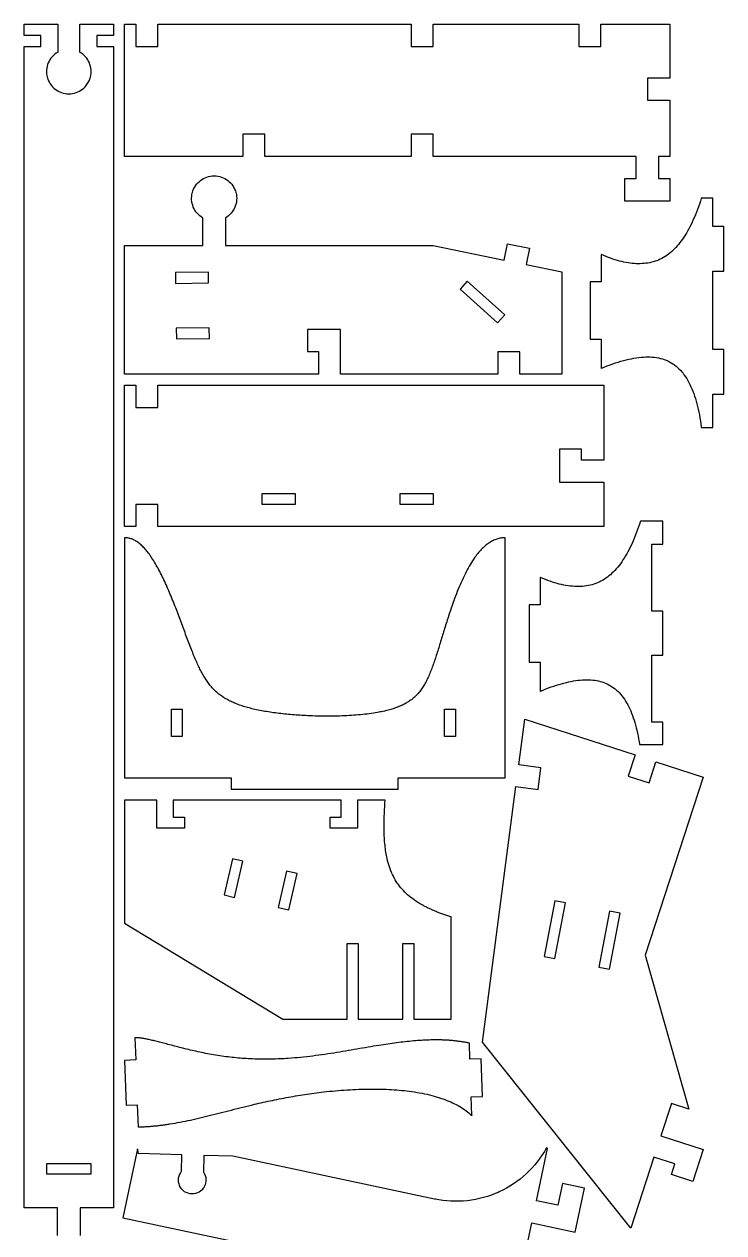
# Model space of a CAD drawing. Extents: x 0 to 280, y 0 to 396.
# Drawn here: x 154.5 to 280.2, y 178.1 to 395.5 of the extents above; entities that cross this region are included whole.
import ezdxf

# ---------------------------------------------------------------- set-up
doc = ezdxf.new("R2010")
doc.units = 0
doc.layers.get('0').update_dxf_attribs({"linetype": 'CONTINUOUS'})

msp = doc.modelspace()

# ---------------------------------------------------------------- linework, layer by layer
at = {"color": 0}
for points in [[(160.454, 177.672), (160.454, 182.632), (154.454, 182.632), (154.454, 391.528), (157.454, 391.528), (157.454, 393.478), (154.454, 393.478), (154.454, 395.528), (160.504, 395.528), (160.504, 390.489), (160.431, 390.447), (160.217, 390.31), (159.949, 390.11), (159.701, 389.89), (159.474, 389.653), (159.268, 389.4), (159.085, 389.132), (158.924, 388.851), (158.786, 388.558), (158.674, 388.256), (158.585, 387.944), (158.521, 387.625), (158.483, 387.301), (158.472, 386.974), (158.489, 386.643), (158.532, 386.313), (158.583, 386.064), (158.606, 385.982), (158.626, 385.9), (158.704, 385.658), (158.829, 385.349), (158.979, 385.053), (159.15, 384.774), (159.343, 384.51), (159.554, 384.264), (159.786, 384.037), (160.033, 383.829), (160.297, 383.643), (160.576, 383.478), (160.868, 383.335), (161.171, 383.215), (161.485, 383.121), (161.808, 383.053), (162.14, 383.011), (162.394, 382.997), (162.479, 382.997), (162.564, 382.997), (162.817, 383.011), (163.149, 383.053), (163.472, 383.121), (163.786, 383.215), (164.09, 383.335), (164.382, 383.478), (164.66, 383.643), (164.924, 383.829), (165.172, 384.037), (165.403, 384.264), (165.615, 384.51), (165.807, 384.774), (165.979, 385.053), (166.128, 385.349), (166.253, 385.658), (166.331, 385.9), (166.353, 385.982), (166.374, 386.064), (166.425, 386.313), (166.469, 386.643), (166.485, 386.974), (166.474, 387.301), (166.436, 387.625), (166.372, 387.944), (166.283, 388.256), (166.171, 388.558), (166.033, 388.851), (165.872, 389.132), (165.689, 389.4), (165.483, 389.653), (165.257, 389.89), (165.008, 390.11), (164.74, 390.31), (164.528, 390.447), (164.454, 390.489), (164.454, 395.528), (170.504, 395.528), (170.504, 395.528), (170.504, 393.478), (167.504, 393.478), (167.504, 391.528), (170.504, 391.528), (170.504, 182.632), (164.504, 182.632), (164.504, 177.672)], [(244.083, 172.247), (245.719, 179.94), (253.544, 178.278), (255.218, 186.151), (251.257, 186.993), (250.425, 183.081), (246.561, 183.903), (248.563, 193.317), (248.354, 193.431), (248.264, 193.267), (247.982, 192.783), (247.586, 192.154), (247.167, 191.542), (246.724, 190.949), (246.257, 190.375), (245.769, 189.821), (245.261, 189.286), (244.731, 188.772), (244.182, 188.281), (243.612, 187.811), (243.025, 187.364), (242.419, 186.94), (241.796, 186.54), (241.156, 186.165), (240.5, 185.814), (239.997, 185.568), (239.828, 185.49), (239.658, 185.413), (239.144, 185.193), (238.45, 184.924), (237.749, 184.683), (237.039, 184.472), (236.322, 184.289), (235.6, 184.136), (234.872, 184.011), (234.142, 183.915), (233.407, 183.849), (232.669, 183.811), (231.932, 183.803), (231.193, 183.825), (230.454, 183.875), (229.717, 183.956), (228.981, 184.067), (228.431, 184.168), (228.249, 184.207), (191.997, 191.913), (186.768, 192.065), (186.679, 189.033), (186.731, 188.962), (186.861, 188.735), (186.997, 188.419), (187.087, 188.092), (187.132, 187.756), (187.131, 187.417), (187.082, 187.081), (186.987, 186.75), (186.886, 186.508), (186.844, 186.432), (186.804, 186.356), (186.658, 186.138), (186.438, 185.875), (186.185, 185.647), (185.903, 185.458), (185.599, 185.308), (185.276, 185.201), (184.938, 185.14), (184.676, 185.122), (184.59, 185.125), (184.503, 185.128), (184.243, 185.16), (183.91, 185.242), (183.593, 185.367), (183.299, 185.533), (183.029, 185.739), (182.789, 185.981), (182.583, 186.256), (182.451, 186.482), (182.415, 186.561), (182.379, 186.64), (182.292, 186.888), (182.215, 187.222), (182.188, 187.561), (182.206, 187.9), (182.269, 188.232), (182.379, 188.554), (182.533, 188.861), (182.676, 189.081), (182.732, 189.147), (182.819, 192.179), (174.99, 192.408), (174.976, 192.481), (174.972, 192.504), (174.967, 192.529), (174.962, 192.553), (174.958, 192.578), (174.953, 192.601), (174.949, 192.626), (174.944, 192.65), (174.935, 192.699), (174.929, 192.722), (174.925, 192.746), (174.921, 192.771), (174.915, 192.794), (174.911, 192.818), (174.907, 192.842), (174.897, 192.89), (174.892, 192.914), (174.883, 192.962), (174.878, 192.986), (174.874, 193.01), (174.868, 193.033), (174.864, 193.057), (174.854, 193.106), (174.85, 193.129), (174.849, 193.133), (174.849, 193.138), (174.847, 193.14), (174.847, 193.144), (174.846, 193.149), (174.844, 193.153), (174.844, 193.157), (174.843, 193.161), (174.843, 193.165), (174.842, 193.168), (174.842, 193.172), (174.84, 193.176), (174.839, 193.185), (174.837, 193.189), (174.837, 193.193), (174.836, 193.196), (174.836, 193.2), (174.835, 193.204), (174.833, 193.208), (174.833, 193.212), (174.832, 193.217), (174.832, 193.221), (174.831, 193.224), (174.831, 193.228), (174.829, 193.232), (174.828, 193.24), (174.826, 193.244), (174.826, 193.249), (174.826, 193.249), (172.193, 180.858), (213.439, 172.09)]]:
    msp.add_lwpolyline(points, dxfattribs=at)
for points in [[(270.514, 381.865), (270.514, 371.718), (268.514, 371.718), (268.514, 367.768), (270.514, 367.768), (270.514, 363.718), (262.464, 363.718), (262.464, 367.768), (264.464, 367.768), (264.464, 371.718), (227.999, 371.718), (227.999, 375.718), (224.049, 375.718), (224.049, 371.718), (197.742, 371.718), (197.742, 375.718), (193.792, 375.718), (193.792, 371.718), (172.504, 371.718), (172.504, 395.528), (174.554, 395.528), (174.554, 391.528), (178.504, 391.528), (178.504, 395.528), (224.049, 395.528), (224.049, 391.528), (227.999, 391.528), (227.999, 395.528), (254.182, 395.528), (254.182, 391.528), (258.132, 391.528), (258.132, 395.528), (270.514, 395.528), (270.514, 385.815), (266.514, 385.815), (266.514, 381.865), (270.514, 381.865)], [(207.397, 336.632), (207.397, 332.582), (172.504, 332.582), (172.504, 355.717), (186.583, 355.717), (186.583, 360.678), (186.508, 360.721), (186.294, 360.861), (186.025, 361.064), (185.776, 361.287), (185.549, 361.528), (185.343, 361.785), (185.16, 362.057), (184.999, 362.342), (184.861, 362.638), (184.749, 362.944), (184.661, 363.258), (184.597, 363.581), (184.561, 363.908), (184.551, 364.239), (184.569, 364.572), (184.615, 364.907), (184.668, 365.158), (184.689, 365.24), (184.711, 365.322), (184.792, 365.567), (184.919, 365.879), (185.069, 366.176), (185.243, 366.458), (185.439, 366.724), (185.654, 366.972), (185.888, 367.2), (186.138, 367.41), (186.404, 367.597), (186.686, 367.764), (186.981, 367.908), (187.288, 368.028), (187.606, 368.122), (187.932, 368.192), (188.267, 368.233), (188.522, 368.249), (188.608, 368.249), (188.693, 368.249), (188.949, 368.233), (189.283, 368.192), (189.611, 368.122), (189.928, 368.028), (190.235, 367.908), (190.529, 367.764), (190.811, 367.597), (191.078, 367.41), (191.329, 367.2), (191.563, 366.972), (191.776, 366.724), (191.972, 366.458), (192.146, 366.176), (192.297, 365.879), (192.424, 365.567), (192.504, 365.322), (192.526, 365.24), (192.549, 365.158), (192.6, 364.907), (192.646, 364.572), (192.664, 364.239), (192.654, 363.908), (192.618, 363.581), (192.556, 363.258), (192.467, 362.944), (192.354, 362.638), (192.217, 362.342), (192.057, 362.057), (191.872, 361.785), (191.667, 361.528), (191.439, 361.287), (191.19, 361.064), (190.922, 360.861), (190.707, 360.721), (190.633, 360.678), (190.633, 355.717), (227.967, 355.717), (240.729, 353.1), (241.332, 356.039), (245.3, 355.225), (244.697, 352.286), (251.151, 350.963), (251.151, 332.582), (243.564, 332.582), (243.564, 336.582), (239.614, 336.582), (239.614, 332.582), (211.347, 332.582), (211.347, 340.582), (205.397, 340.582), (205.397, 336.632), (207.397, 336.632)], [(258.194, 354.089), (258.194, 349.174), (256.194, 349.174), (256.194, 338.869), (258.194, 338.869), (258.194, 333.617), (258.229, 333.631), (258.754, 333.847), (259.271, 334.051), (259.782, 334.246), (260.286, 334.428), (260.783, 334.597), (261.275, 334.756), (261.758, 334.903), (262.236, 335.036), (262.706, 335.158), (263.168, 335.268), (263.624, 335.364), (264.072, 335.449), (264.513, 335.519), (264.946, 335.578), (265.372, 335.624), (265.79, 335.654), (266.201, 335.674), (266.604, 335.678), (266.999, 335.668), (267.386, 335.646), (267.764, 335.61), (268.135, 335.558), (268.497, 335.493), (268.853, 335.412), (269.199, 335.319), (269.536, 335.21), (269.865, 335.086), (270.186, 334.947), (270.497, 334.793), (270.8, 334.624), (271.094, 334.439), (271.381, 334.239), (271.657, 334.025), (271.926, 333.794), (272.186, 333.55), (272.438, 333.29), (272.682, 333.015), (272.917, 332.728), (273.144, 332.425), (273.364, 332.107), (273.575, 331.776), (273.779, 331.432), (273.975, 331.074), (274.162, 330.701), (274.343, 330.315), (274.517, 329.917), (274.682, 329.506), (274.84, 329.081), (274.992, 328.643), (275.135, 328.193), (275.271, 327.729), (275.401, 327.254), (275.524, 326.767), (275.64, 326.268), (275.749, 325.756), (275.851, 325.233), (275.947, 324.699), (276.036, 324.151), (276.119, 323.594), (276.196, 323.025), (276.196, 323.024), (276.196, 323.024), (276.196, 323.022), (276.196, 323.022), (276.196, 323.021), (276.196, 323.021), (276.196, 323.019), (276.196, 323.018), (276.196, 323.018), (276.196, 323.017), (276.196, 323.017), (276.196, 323.015), (276.197, 323.014), (276.197, 323.014), (276.197, 323.013), (276.197, 323.013), (276.197, 323.011), (276.197, 323.011), (276.197, 323.01), (276.197, 323.01), (276.197, 323.008), (276.197, 323.008), (276.197, 323.007), (276.197, 323.006), (276.197, 323.006), (276.197, 323.004), (276.199, 323.004), (276.199, 323.003), (276.199, 323.003), (278.246, 323.003), (278.246, 328.978), (280.246, 328.978), (280.246, 337.028), (278.246, 337.028), (278.246, 351.075), (280.246, 351.075), (280.246, 359.125), (278.246, 359.125), (278.246, 364.204), (276.201, 364.204), (276.201, 364.203), (276.201, 364.203), (276.201, 364.203), (276.201, 364.201), (276.201, 364.2), (276.2, 364.2), (276.2, 364.2), (276.2, 364.199), (276.2, 364.199), (276.2, 364.197), (276.2, 364.197), (276.2, 364.196), (276.199, 364.196), (276.199, 364.194), (276.199, 364.194), (276.199, 364.193), (276.199, 364.193), (276.199, 364.193), (276.199, 364.192), (276.197, 364.192), (276.197, 364.19), (276.197, 364.189), (276.197, 364.189), (276.197, 364.189), (276.197, 364.188), (276.196, 364.188), (276.196, 364.186), (276.031, 363.675), (275.861, 363.172), (275.688, 362.679), (275.51, 362.197), (275.329, 361.724), (275.143, 361.261), (274.954, 360.81), (274.761, 360.367), (274.564, 359.936), (274.362, 359.515), (274.157, 359.106), (273.947, 358.706), (273.733, 358.318), (273.515, 357.942), (273.292, 357.576), (273.064, 357.222), (272.833, 356.879), (272.596, 356.55), (272.356, 356.231), (272.11, 355.924), (271.86, 355.631), (271.604, 355.347), (271.344, 355.078), (271.079, 354.821), (270.81, 354.576), (270.535, 354.346), (270.256, 354.126), (269.971, 353.922), (269.681, 353.729), (269.386, 353.551), (269.085, 353.386), (268.79, 353.239), (268.489, 353.106), (268.185, 352.985), (267.874, 352.875), (267.558, 352.779), (267.239, 352.694), (266.914, 352.622), (266.585, 352.563), (266.251, 352.515), (265.912, 352.478), (265.569, 352.454), (265.222, 352.44), (264.869, 352.439), (264.513, 352.45), (264.151, 352.471), (263.786, 352.503), (263.415, 352.547), (263.042, 352.601), (262.664, 352.667), (262.281, 352.743), (261.893, 352.829), (261.503, 352.926), (261.107, 353.035), (260.708, 353.153), (260.306, 353.282), (259.897, 353.419), (259.486, 353.568), (259.072, 353.726), (258.653, 353.896), (258.231, 354.074), (258.194, 354.089)], [(181.643, 350.854), (181.671, 348.904), (187.621, 348.987), (187.593, 350.938), (181.643, 350.854)], [(240.85, 343.257), (234.119, 349.333), (232.814, 347.886), (239.543, 341.81), (240.85, 343.257)], [(181.783, 340.854), (181.811, 338.904), (187.76, 338.987), (187.733, 340.938), (181.783, 340.854)], [(178.504, 309.151), (174.554, 309.151), (174.554, 305.151), (172.504, 305.151), (172.504, 330.582), (174.554, 330.582), (174.554, 326.582), (178.504, 326.582), (178.504, 330.582), (258.681, 330.582), (258.681, 317.092), (254.631, 317.092), (254.631, 319.092), (250.681, 319.092), (250.681, 313.142), (258.681, 313.142), (258.681, 305.151), (178.504, 305.151), (178.504, 309.151)], [(197.226, 311.108), (203.176, 311.108), (203.176, 309.158), (197.226, 309.158), (197.226, 311.108)], [(222.05, 311.108), (228, 311.108), (228, 309.158), (222.05, 309.158), (222.05, 311.108)], [(247.25, 296.021), (247.25, 291.106), (245.25, 291.106), (245.25, 280.803), (247.25, 280.803), (247.25, 275.549), (247.251, 275.549), (247.253, 275.55), (247.254, 275.55), (247.256, 275.551), (247.258, 275.551), (247.26, 275.553), (247.261, 275.553), (247.263, 275.554), (247.265, 275.554), (247.267, 275.556), (247.268, 275.556), (247.269, 275.557), (247.274, 275.558), (247.274, 275.558), (247.276, 275.56), (247.278, 275.56), (247.281, 275.561), (247.281, 275.561), (247.283, 275.563), (247.285, 275.563), (247.776, 275.767), (248.263, 275.96), (248.742, 276.143), (249.217, 276.315), (249.685, 276.479), (250.147, 276.631), (250.604, 276.772), (251.054, 276.904), (251.499, 277.025), (251.938, 277.133), (252.368, 277.232), (252.794, 277.319), (253.213, 277.396), (253.625, 277.461), (254.031, 277.514), (254.431, 277.556), (254.824, 277.586), (255.208, 277.604), (255.588, 277.611), (255.96, 277.606), (256.325, 277.588), (256.682, 277.557), (257.033, 277.514), (257.378, 277.46), (257.714, 277.392), (258.043, 277.311), (258.364, 277.218), (258.679, 277.111), (258.985, 276.992), (259.285, 276.86), (259.586, 276.708), (259.879, 276.542), (260.164, 276.361), (260.44, 276.167), (260.71, 275.957), (260.969, 275.735), (261.222, 275.497), (261.468, 275.246), (261.704, 274.982), (261.935, 274.703), (262.156, 274.411), (262.371, 274.107), (262.576, 273.789), (262.776, 273.457), (262.968, 273.112), (263.153, 272.756), (263.331, 272.386), (263.501, 272.004), (263.665, 271.61), (263.822, 271.203), (263.972, 270.785), (264.115, 270.353), (264.251, 269.911), (264.381, 269.457), (264.504, 268.99), (264.621, 268.514), (264.731, 268.025), (264.835, 267.525), (264.932, 267.015), (265.024, 266.493), (265.11, 265.961), (265.11, 265.958), (265.11, 265.957), (265.112, 265.94), (269.3, 265.94), (269.3, 269.96), (267.3, 269.96), (267.3, 282.007), (269.3, 282.007), (269.3, 289.96), (267.3, 289.96), (267.3, 302.007), (269.3, 302.007), (269.3, 306.136), (265.257, 306.136), (265.257, 306.136), (265.256, 306.135), (265.256, 306.135), (265.256, 306.133), (265.256, 306.133), (265.256, 306.133), (265.256, 306.132), (265.256, 306.131), (265.254, 306.131), (265.254, 306.131), (265.254, 306.129), (265.254, 306.129), (265.254, 306.128), (265.254, 306.128), (265.254, 306.126), (265.253, 306.126), (265.253, 306.126), (265.253, 306.125), (265.253, 306.125), (265.253, 306.124), (265.253, 306.124), (265.253, 306.122), (265.251, 306.122), (265.251, 306.121), (265.251, 306.121), (265.251, 306.119), (265.251, 306.119), (265.251, 306.119), (265.251, 306.118), (265.085, 305.607), (264.915, 305.104), (264.742, 304.611), (264.564, 304.129), (264.383, 303.656), (264.199, 303.193), (264.008, 302.742), (263.815, 302.299), (263.618, 301.868), (263.417, 301.447), (263.211, 301.037), (263.001, 300.638), (262.787, 300.25), (262.569, 299.874), (262.346, 299.508), (262.119, 299.154), (261.888, 298.813), (261.651, 298.482), (261.41, 298.162), (261.164, 297.857), (260.914, 297.563), (260.658, 297.281), (260.399, 297.011), (260.135, 296.753), (259.865, 296.51), (259.59, 296.278), (259.31, 296.06), (259.025, 295.854), (258.736, 295.662), (258.44, 295.483), (258.14, 295.318), (257.835, 295.167), (257.524, 295.029), (257.207, 294.904), (256.886, 294.794), (256.558, 294.696), (256.226, 294.611), (255.89, 294.539), (255.549, 294.481), (255.201, 294.435), (254.85, 294.401), (254.493, 294.379), (254.131, 294.371), (253.765, 294.375), (253.393, 294.39), (253.018, 294.418), (252.638, 294.458), (252.251, 294.51), (251.862, 294.572), (251.468, 294.647), (251.069, 294.733), (250.665, 294.832), (250.258, 294.94), (249.846, 295.06), (249.429, 295.19), (249.008, 295.332), (248.585, 295.485), (248.156, 295.649), (247.722, 295.822), (247.285, 296.006), (247.25, 296.021)], [(172.504, 303.15), (172.504, 259.943), (191.65, 259.943), (191.65, 257.943), (221.7, 257.943), (221.7, 259.943), (240.957, 259.943), (240.957, 303.15), (240.932, 303.15), (240.737, 303.146), (240.546, 303.135), (240.354, 303.115), (240.164, 303.088), (239.975, 303.053), (239.789, 303.011), (239.603, 302.961), (239.418, 302.904), (239.235, 302.84), (239.053, 302.768), (238.872, 302.689), (238.693, 302.603), (238.514, 302.51), (238.338, 302.41), (238.162, 302.303), (237.989, 302.189), (237.815, 302.069), (237.644, 301.942), (237.475, 301.808), (237.307, 301.668), (237.139, 301.521), (236.974, 301.368), (236.81, 301.208), (236.646, 301.042), (236.485, 300.869), (236.324, 300.692), (236.165, 300.507), (236.008, 300.317), (235.853, 300.121), (235.697, 299.919), (235.487, 299.632), (235.279, 299.333), (235.075, 299.026), (234.874, 298.708), (234.674, 298.382), (234.478, 298.047), (234.285, 297.704), (234.093, 297.353), (233.906, 296.993), (233.719, 296.626), (233.537, 296.253), (233.357, 295.874), (233.179, 295.487), (233.004, 295.094), (232.831, 294.697), (232.661, 294.296), (232.493, 293.889), (232.328, 293.478), (232.164, 293.063), (232.004, 292.644), (231.846, 292.222), (231.689, 291.799), (231.535, 291.372), (231.383, 290.943), (231.235, 290.513), (231.088, 290.082), (230.942, 289.65), (230.799, 289.217), (230.658, 288.785), (230.519, 288.351), (230.424, 288.049), (230.328, 287.747), (230.235, 287.446), (230.14, 287.144), (230.047, 286.844), (229.956, 286.546), (229.865, 286.249), (229.774, 285.953), (229.685, 285.658), (229.594, 285.364), (229.506, 285.072), (229.418, 284.782), (229.331, 284.493), (229.242, 284.207), (229.156, 283.922), (229.068, 283.64), (228.982, 283.36), (228.896, 283.082), (228.808, 282.806), (228.722, 282.533), (228.638, 282.263), (228.551, 281.994), (228.465, 281.729), (228.379, 281.468), (228.293, 281.208), (228.206, 280.953), (228.119, 280.7), (228.032, 280.45), (227.946, 280.204), (227.858, 279.963), (227.764, 279.708), (227.669, 279.457), (227.575, 279.211), (227.478, 278.969), (227.381, 278.732), (227.282, 278.499), (227.182, 278.269), (227.081, 278.044), (226.978, 277.824), (226.874, 277.607), (226.767, 277.394), (226.658, 277.186), (226.547, 276.982), (226.435, 276.782), (226.319, 276.586), (226.201, 276.394), (226.081, 276.207), (225.957, 276.022), (225.832, 275.843), (225.703, 275.668), (225.569, 275.496), (225.435, 275.329), (225.294, 275.165), (225.153, 275.007), (225.006, 274.851), (224.856, 274.7), (224.701, 274.553), (224.544, 274.41), (224.382, 274.271), (224.215, 274.136), (224.067, 274.022), (223.915, 273.911), (223.761, 273.803), (223.601, 273.697), (223.44, 273.593), (223.275, 273.493), (223.106, 273.394), (222.932, 273.3), (222.756, 273.207), (222.576, 273.117), (222.393, 273.028), (222.206, 272.943), (222.015, 272.86), (221.821, 272.778), (221.624, 272.7), (221.422, 272.624), (221.217, 272.549), (221.008, 272.476), (220.796, 272.407), (220.581, 272.339), (220.361, 272.274), (220.138, 272.21), (219.911, 272.149), (219.681, 272.089), (219.446, 272.031), (219.208, 271.975), (218.967, 271.921), (218.722, 271.869), (218.474, 271.819), (218.221, 271.771), (217.965, 271.724), (217.607, 271.662), (217.243, 271.603), (216.872, 271.547), (216.494, 271.496), (216.112, 271.446), (215.725, 271.4), (215.332, 271.357), (214.935, 271.317), (214.532, 271.279), (214.125, 271.246), (213.714, 271.214), (213.299, 271.186), (212.881, 271.16), (212.458, 271.138), (212.032, 271.118), (211.604, 271.1), (211.172, 271.086), (210.739, 271.075), (210.304, 271.065), (209.865, 271.06), (209.426, 271.056), (208.985, 271.054), (208.543, 271.057), (208.1, 271.06), (207.656, 271.067), (207.211, 271.076), (206.765, 271.088), (206.321, 271.101), (205.876, 271.118), (205.432, 271.138), (205.079, 271.154), (204.728, 271.172), (204.378, 271.192), (204.028, 271.214), (203.681, 271.236), (203.333, 271.261), (202.987, 271.286), (202.643, 271.314), (202.3, 271.343), (201.96, 271.374), (201.621, 271.407), (201.283, 271.44), (200.949, 271.476), (200.615, 271.514), (200.283, 271.553), (199.956, 271.593), (199.629, 271.635), (199.306, 271.679), (198.986, 271.725), (198.668, 271.772), (198.353, 271.821), (198.04, 271.872), (197.732, 271.925), (197.426, 271.979), (197.125, 272.035), (196.826, 272.093), (196.532, 272.153), (196.24, 272.214), (195.953, 272.278), (195.669, 272.342), (195.404, 272.406), (195.142, 272.471), (194.883, 272.539), (194.629, 272.607), (194.378, 272.678), (194.131, 272.751), (193.888, 272.825), (193.649, 272.903), (193.413, 272.981), (193.181, 273.061), (192.953, 273.144), (192.728, 273.229), (192.507, 273.315), (192.29, 273.406), (192.076, 273.496), (191.867, 273.59), (191.661, 273.686), (191.458, 273.785), (191.26, 273.885), (191.064, 273.989), (190.872, 274.094), (190.685, 274.201), (190.5, 274.313), (190.318, 274.426), (190.142, 274.542), (189.967, 274.661), (189.797, 274.782), (189.631, 274.906), (189.467, 275.033), (189.307, 275.162), (189.15, 275.294), (188.994, 275.433), (188.84, 275.575), (188.69, 275.719), (188.543, 275.868), (188.399, 276.019), (188.257, 276.174), (188.118, 276.332), (187.982, 276.493), (187.847, 276.657), (187.715, 276.825), (187.586, 276.996), (187.458, 277.171), (187.333, 277.347), (187.21, 277.529), (187.089, 277.713), (186.969, 277.9), (186.851, 278.092), (186.735, 278.286), (186.619, 278.483), (186.507, 278.685), (186.394, 278.889), (186.283, 279.096), (186.174, 279.307), (186.064, 279.522), (185.957, 279.74), (185.85, 279.961), (185.743, 280.186), (185.638, 280.414), (185.532, 280.644), (185.426, 280.881), (185.322, 281.118), (185.207, 281.385), (185.092, 281.656), (184.978, 281.931), (184.862, 282.208), (184.749, 282.49), (184.633, 282.775), (184.519, 283.063), (184.404, 283.354), (184.29, 283.647), (184.176, 283.944), (184.061, 284.243), (183.947, 284.546), (183.832, 284.849), (183.717, 285.156), (183.601, 285.464), (183.486, 285.774), (183.369, 286.086), (183.254, 286.4), (183.138, 286.715), (183.019, 287.032), (182.903, 287.349), (182.785, 287.668), (182.665, 287.987), (182.546, 288.308), (182.426, 288.629), (182.306, 288.951), (182.185, 289.274), (182.063, 289.596), (181.94, 289.919), (181.817, 290.242), (181.692, 290.564), (181.558, 290.91), (181.422, 291.254), (181.286, 291.599), (181.149, 291.942), (181.011, 292.282), (180.871, 292.622), (180.731, 292.96), (180.59, 293.296), (180.449, 293.629), (180.306, 293.96), (180.161, 294.287), (180.017, 294.612), (179.872, 294.935), (179.725, 295.254), (179.578, 295.569), (179.429, 295.881), (179.281, 296.189), (179.131, 296.492), (178.981, 296.792), (178.828, 297.086), (178.676, 297.376), (178.522, 297.661), (178.368, 297.94), (178.212, 298.215), (178.057, 298.485), (177.9, 298.747), (177.743, 299.004), (177.585, 299.256), (177.425, 299.5), (177.265, 299.737), (177.104, 299.968), (176.958, 300.171), (176.813, 300.367), (176.665, 300.557), (176.518, 300.742), (176.369, 300.919), (176.221, 301.092), (176.072, 301.257), (175.924, 301.417), (175.774, 301.569), (175.622, 301.715), (175.472, 301.856), (175.321, 301.987), (175.168, 302.114), (175.017, 302.233), (174.864, 302.346), (174.711, 302.451), (174.557, 302.55), (174.403, 302.64), (174.249, 302.725), (174.094, 302.801), (173.939, 302.871), (173.783, 302.933), (173.628, 302.987), (173.472, 303.033), (173.315, 303.074), (173.158, 303.104), (173.001, 303.128), (172.844, 303.143), (172.686, 303.151), (172.528, 303.15), (172.528, 303.15), (172.526, 303.15), (172.525, 303.15), (172.525, 303.15), (172.524, 303.15), (172.522, 303.15), (172.521, 303.15), (172.521, 303.15), (172.519, 303.15), (172.519, 303.15), (172.518, 303.15), (172.517, 303.15), (172.515, 303.15), (172.515, 303.15), (172.514, 303.15), (172.514, 303.15), (172.513, 303.15), (172.511, 303.15), (172.51, 303.15), (172.51, 303.15), (172.508, 303.15), (172.508, 303.15), (172.507, 303.15), (172.506, 303.15), (172.506, 303.15), (172.504, 303.15)], [(180.924, 272.332), (182.874, 272.332), (182.874, 267.382), (180.924, 267.382), (180.924, 272.332)], [(230.047, 272.332), (231.997, 272.332), (231.997, 267.382), (230.047, 267.382), (230.047, 272.332)], [(270.818, 201.372), (268.94, 195.59), (276.549, 193.118), (274.679, 187.364), (270.826, 188.615), (271.444, 190.517), (267.689, 191.737), (263.543, 178.979), (236.885, 212.406), (242.881, 258.393), (246.847, 257.876), (247.358, 261.793), (243.392, 262.31), (244.464, 270.536), (264.282, 264.097), (263.046, 260.293), (266.803, 259.072), (268.039, 262.876), (276.529, 260.118), (266.122, 228.089), (273.975, 200.346), (270.818, 201.372)], [(219.356, 255.943), (214.39, 255.943), (214.39, 250.943), (209.44, 250.943), (209.44, 252.893), (211.44, 252.893), (211.44, 255.943), (181.257, 255.943), (181.257, 252.893), (183.257, 252.893), (183.257, 250.943), (178.307, 250.943), (178.307, 255.943), (172.504, 255.943), (172.504, 233.857), (200.947, 216.563), (212.551, 216.563), (212.551, 230.156), (214.501, 230.156), (214.501, 216.563), (222.553, 216.563), (222.553, 230.156), (224.501, 230.156), (224.501, 216.563), (231.215, 216.563), (231.215, 234.957), (231.215, 234.957), (231.214, 234.958), (231.214, 234.958), (231.213, 234.958), (231.213, 234.958), (231.211, 234.958), (231.211, 234.958), (231.21, 234.958), (231.21, 234.96), (231.208, 234.96), (231.208, 234.96), (231.207, 234.96), (231.207, 234.96), (231.206, 234.96), (231.206, 234.961), (231.204, 234.961), (231.204, 234.961), (231.203, 234.961), (231.203, 234.961), (231.201, 234.961), (231.2, 234.963), (231.2, 234.963), (231.2, 234.963), (231.199, 234.963), (231.199, 234.963), (231.197, 234.963), (231.008, 235.021), (230.822, 235.081), (230.636, 235.14), (230.451, 235.201), (230.269, 235.261), (230.089, 235.324), (229.91, 235.385), (229.732, 235.449), (229.556, 235.511), (229.381, 235.575), (229.208, 235.64), (229.036, 235.706), (228.867, 235.771), (228.699, 235.838), (228.532, 235.904), (228.367, 235.972), (228.203, 236.04), (228.042, 236.108), (227.881, 236.178), (227.722, 236.249), (227.565, 236.319), (227.41, 236.39), (227.256, 236.463), (227.104, 236.536), (226.953, 236.61), (226.804, 236.683), (226.656, 236.758), (226.51, 236.833), (226.365, 236.91), (226.222, 236.987), (225.869, 237.185), (225.525, 237.386), (225.192, 237.593), (224.868, 237.804), (224.556, 238.021), (224.251, 238.242), (223.958, 238.468), (223.675, 238.7), (223.4, 238.938), (223.135, 239.182), (222.881, 239.431), (222.635, 239.685), (222.397, 239.946), (222.171, 240.213), (221.951, 240.486), (221.743, 240.767), (221.542, 241.053), (221.351, 241.346), (221.168, 241.647), (220.994, 241.954), (220.829, 242.268), (220.672, 242.59), (220.524, 242.919), (220.383, 243.256), (220.251, 243.601), (220.128, 243.953), (220.013, 244.314), (219.906, 244.682), (219.806, 245.06), (219.714, 245.444), (219.653, 245.731), (219.594, 246.019), (219.54, 246.314), (219.49, 246.614), (219.444, 246.918), (219.401, 247.226), (219.362, 247.539), (219.328, 247.857), (219.296, 248.179), (219.267, 248.506), (219.243, 248.836), (219.221, 249.171), (219.203, 249.511), (219.188, 249.856), (219.176, 250.203), (219.168, 250.556), (219.163, 250.912), (219.161, 251.272), (219.161, 251.638), (219.165, 252.007), (219.172, 252.381), (219.181, 252.757), (219.193, 253.138), (219.208, 253.524), (219.226, 253.912), (219.246, 254.306), (219.269, 254.701), (219.294, 255.103), (219.322, 255.507), (219.353, 255.915), (219.353, 255.915), (219.353, 255.918), (219.353, 255.918), (219.353, 255.919), (219.353, 255.919), (219.354, 255.921), (219.354, 255.922), (219.354, 255.922), (219.354, 255.924), (219.354, 255.925), (219.354, 255.925), (219.354, 255.926), (219.354, 255.928), (219.354, 255.928), (219.354, 255.929), (219.354, 255.931), (219.354, 255.931), (219.354, 255.932), (219.354, 255.933), (219.354, 255.933), (219.354, 255.935), (219.354, 255.935), (219.354, 255.936), (219.354, 255.938), (219.354, 255.938), (219.356, 255.939), (219.356, 255.94), (219.356, 255.94), (219.356, 255.943)], [(193.794, 244.992), (191.894, 245.431), (190.388, 238.903), (192.288, 238.464), (193.794, 244.992)], [(202.031, 236.214), (203.539, 242.74), (201.639, 243.179), (200.131, 236.653), (202.031, 236.214)], [(249.885, 227.449), (251.79, 237.472), (249.875, 237.836), (247.969, 227.813), (249.885, 227.449)], [(257.793, 225.944), (259.708, 225.581), (261.614, 235.604), (259.699, 235.968), (257.793, 225.944)], [(174.408, 213.222), (174.371, 213.221), (174.51, 209.224), (172.511, 209.154), (172.792, 201.108), (174.792, 201.179), (174.931, 197.182), (174.932, 197.182), (174.932, 197.182), (174.933, 197.182), (174.935, 197.182), (174.936, 197.182), (174.938, 197.182), (174.939, 197.182), (174.94, 197.182), (174.942, 197.182), (174.942, 197.182), (174.944, 197.182), (174.944, 197.182), (174.946, 197.182), (174.947, 197.182), (174.949, 197.182), (174.95, 197.182), (174.951, 197.182), (174.951, 197.182), (174.954, 197.182), (174.954, 197.182), (174.956, 197.182), (175.144, 197.186), (175.332, 197.192), (175.521, 197.199), (175.71, 197.206), (175.899, 197.215), (176.087, 197.224), (176.276, 197.235), (176.465, 197.246), (176.656, 197.257), (176.844, 197.271), (177.033, 197.285), (177.222, 197.299), (177.413, 197.315), (177.601, 197.332), (177.792, 197.349), (177.981, 197.367), (178.171, 197.386), (178.36, 197.406), (178.55, 197.426), (178.74, 197.449), (178.931, 197.471), (179.121, 197.494), (179.311, 197.519), (179.501, 197.544), (179.693, 197.569), (179.883, 197.596), (180.075, 197.624), (180.265, 197.651), (180.457, 197.681), (180.649, 197.711), (181.11, 197.786), (181.572, 197.865), (182.036, 197.949), (182.501, 198.038), (182.968, 198.129), (183.436, 198.224), (183.907, 198.322), (184.378, 198.425), (184.851, 198.531), (185.326, 198.639), (185.803, 198.75), (186.282, 198.862), (186.763, 198.979), (187.246, 199.097), (187.732, 199.217), (188.219, 199.339), (188.708, 199.461), (189.201, 199.586), (189.696, 199.712), (190.193, 199.839), (190.692, 199.967), (191.194, 200.096), (191.7, 200.224), (192.208, 200.353), (192.719, 200.482), (193.232, 200.611), (193.75, 200.74), (194.269, 200.868), (194.793, 200.994), (195.319, 201.121), (195.849, 201.247), (196.246, 201.339), (196.646, 201.431), (197.047, 201.522), (197.45, 201.612), (197.854, 201.701), (198.26, 201.789), (198.668, 201.875), (199.076, 201.961), (199.486, 202.046), (199.899, 202.129), (200.311, 202.211), (200.725, 202.292), (201.139, 202.371), (201.556, 202.449), (201.972, 202.525), (202.39, 202.6), (202.808, 202.674), (203.228, 202.746), (203.647, 202.817), (204.068, 202.885), (204.489, 202.951), (204.911, 203.017), (205.332, 203.081), (205.754, 203.142), (206.178, 203.201), (206.6, 203.258), (207.022, 203.314), (207.446, 203.368), (207.868, 203.419), (208.292, 203.469), (208.824, 203.529), (209.357, 203.585), (209.888, 203.638), (210.418, 203.686), (210.947, 203.732), (211.474, 203.774), (212, 203.811), (212.524, 203.846), (213.046, 203.876), (213.565, 203.904), (214.082, 203.928), (214.597, 203.949), (215.108, 203.964), (215.618, 203.978), (216.124, 203.986), (216.626, 203.992), (217.126, 203.993), (217.622, 203.99), (218.114, 203.985), (218.601, 203.975), (219.086, 203.961), (219.565, 203.943), (220.042, 203.922), (220.511, 203.896), (220.978, 203.867), (221.439, 203.833), (221.894, 203.796), (222.344, 203.756), (222.79, 203.71), (223.229, 203.661), (223.663, 203.608), (224.147, 203.543), (224.624, 203.472), (225.092, 203.397), (225.553, 203.317), (226.006, 203.231), (226.45, 203.14), (226.886, 203.044), (227.314, 202.944), (227.735, 202.839), (228.147, 202.728), (228.551, 202.612), (228.947, 202.493), (229.335, 202.367), (229.714, 202.237), (230.086, 202.101), (230.449, 201.962), (230.804, 201.817), (231.15, 201.667), (231.489, 201.513), (231.819, 201.353), (232.142, 201.189), (232.456, 201.019), (232.76, 200.846), (233.057, 200.668), (233.346, 200.483), (233.626, 200.296), (233.897, 200.103), (234.161, 199.906), (234.415, 199.703), (234.662, 199.496), (234.9, 199.283), (234.903, 199.281), (234.904, 199.279), (234.908, 199.275), (234.91, 199.275), (234.914, 199.271), (234.917, 199.269), (234.921, 199.265), (234.922, 199.264), (234.925, 199.261), (234.926, 199.26), (234.928, 199.258), (234.933, 199.253), (234.935, 199.251), (234.939, 199.247), (234.942, 199.246), (234.946, 199.242), (234.829, 202.571), (236.828, 202.64), (236.59, 209.435), (234.592, 209.365), (234.492, 212.246), (234.49, 212.246), (234.49, 212.246), (234.489, 212.247), (234.489, 212.247), (234.487, 212.247), (234.487, 212.247), (234.486, 212.247), (234.486, 212.247), (234.486, 212.247), (234.485, 212.247), (234.485, 212.247), (234.483, 212.247), (234.483, 212.249), (234.482, 212.249), (234.482, 212.249), (234.481, 212.249), (234.481, 212.249), (234.479, 212.249), (234.479, 212.249), (234.479, 212.249), (234.478, 212.249), (234.478, 212.249), (234.476, 212.249), (234.476, 212.25), (234.475, 212.25), (234.475, 212.25), (234.474, 212.25), (234.474, 212.25), (234.472, 212.25), (234.472, 212.25), (234.321, 212.282), (234.169, 212.313), (234.017, 212.343), (233.864, 212.372), (233.71, 212.4), (233.554, 212.428), (233.399, 212.454), (233.242, 212.479), (233.083, 212.504), (232.925, 212.528), (232.765, 212.55), (232.604, 212.572), (232.443, 212.593), (232.282, 212.614), (232.118, 212.633), (231.954, 212.651), (231.79, 212.669), (231.624, 212.686), (231.457, 212.701), (231.29, 212.717), (231.122, 212.731), (230.953, 212.744), (230.783, 212.756), (230.611, 212.768), (230.44, 212.778), (230.267, 212.788), (230.094, 212.796), (229.919, 212.804), (229.744, 212.811), (229.568, 212.817), (229.246, 212.826), (228.921, 212.832), (228.593, 212.835), (228.263, 212.833), (227.929, 212.831), (227.592, 212.824), (227.253, 212.815), (226.91, 212.803), (226.564, 212.788), (226.215, 212.769), (225.864, 212.75), (225.51, 212.726), (225.153, 212.701), (224.793, 212.672), (224.429, 212.642), (224.064, 212.608), (223.694, 212.572), (223.322, 212.535), (222.949, 212.494), (222.571, 212.451), (222.19, 212.406), (221.807, 212.358), (221.421, 212.31), (221.032, 212.258), (220.64, 212.204), (220.246, 212.149), (219.847, 212.092), (219.447, 212.032), (219.044, 211.969), (218.639, 211.907), (218.229, 211.842), (217.749, 211.764), (217.265, 211.683), (216.776, 211.601), (216.285, 211.518), (215.789, 211.433), (215.29, 211.347), (214.788, 211.26), (214.282, 211.172), (213.772, 211.085), (213.26, 210.997), (212.744, 210.908), (212.225, 210.821), (211.704, 210.733), (211.179, 210.647), (210.653, 210.561), (210.122, 210.476), (209.59, 210.394), (209.056, 210.313), (208.518, 210.233), (207.978, 210.156), (207.436, 210.079), (206.893, 210.007), (206.347, 209.936), (205.799, 209.869), (205.25, 209.806), (204.699, 209.746), (204.146, 209.689), (203.59, 209.635), (203.035, 209.586), (202.478, 209.542), (201.919, 209.501), (201.544, 209.478), (201.169, 209.456), (200.793, 209.436), (200.417, 209.419), (200.042, 209.404), (199.665, 209.392), (199.288, 209.382), (198.911, 209.374), (198.535, 209.368), (198.158, 209.365), (197.782, 209.364), (197.406, 209.367), (197.031, 209.371), (196.654, 209.376), (196.279, 209.386), (195.904, 209.397), (195.531, 209.411), (195.157, 209.426), (194.783, 209.444), (194.411, 209.467), (194.04, 209.489), (193.669, 209.515), (193.3, 209.543), (192.931, 209.574), (192.563, 209.607), (192.196, 209.643), (191.829, 209.681), (191.465, 209.722), (191.101, 209.765), (190.74, 209.81), (190.364, 209.86), (189.99, 209.913), (189.618, 209.968), (189.247, 210.026), (188.879, 210.086), (188.513, 210.147), (188.147, 210.212), (187.785, 210.278), (187.425, 210.346), (187.068, 210.415), (186.712, 210.486), (186.36, 210.558), (186.01, 210.632), (185.664, 210.707), (185.319, 210.783), (184.978, 210.86), (184.64, 210.938), (184.306, 211.015), (183.974, 211.094), (183.646, 211.172), (183.322, 211.253), (183.001, 211.332), (182.683, 211.411), (182.369, 211.492), (182.061, 211.571), (181.756, 211.649), (181.454, 211.728), (181.157, 211.806), (180.864, 211.883), (180.575, 211.96), (180.292, 212.035), (180.033, 212.103), (179.781, 212.171), (179.532, 212.236), (179.286, 212.301), (179.046, 212.364), (178.81, 212.425), (178.578, 212.485), (178.35, 212.542), (178.126, 212.599), (177.907, 212.651), (177.693, 212.704), (177.483, 212.754), (177.278, 212.801), (177.078, 212.847), (176.881, 212.892), (176.69, 212.932), (176.503, 212.971), (176.321, 213.007), (176.144, 213.04), (175.972, 213.072), (175.804, 213.1), (175.642, 213.126), (175.485, 213.149), (175.332, 213.169), (175.185, 213.186), (175.043, 213.2), (174.906, 213.211), (174.774, 213.219), (174.646, 213.224), (174.525, 213.225), (174.408, 213.222)], [(158.504, 190.632), (166.454, 190.632), (166.454, 188.682), (158.504, 188.682), (158.504, 190.632)]]:
    msp.add_lwpolyline(points, close=True, dxfattribs=at)

doc.saveas('drawing.dxf')
